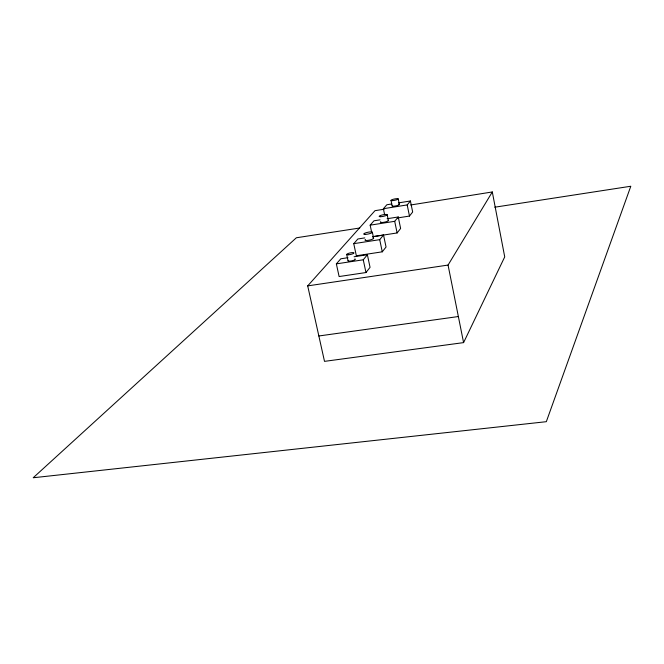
<?xml version="1.0" encoding="UTF-8"?>
<svg xmlns="http://www.w3.org/2000/svg" width="664" height="664" viewBox="0 0 664 664"><rect width="100%" height="100%" fill="white"/><g stroke="black" fill="none" stroke-linecap="round" stroke-linejoin="round"><path stroke-width="1" d="M384.166 209.218L374.986 210.679L307.698 285.885L324.505 361.365L463.588 342.616L504.723 256.893L492.306 191.962L410.692 204.985M463.588 342.616L448.059 265.069L492.306 191.962M397.587 217.941L409.472 216.066L412.668 212.015L410.418 200.984L398.641 202.869M347.953 257.707L340.798 258.794L336.357 263.874L339.113 276.548L365.972 272.539L370.055 267.343L367.383 254.744L354.086 256.769M364.768 237.903L357.863 238.974L353.754 243.671L356.344 255.773L382.265 251.822L386.05 247.016L383.526 234.99L372.67 236.674M372.595 236.749L397.113 232.948L400.624 228.482L398.251 216.979L387.12 218.73M336.357 263.874L363.258 259.798L367.383 254.744M353.754 243.671L379.717 239.662L383.526 234.99M371.583 231.927L370.155 225.171L394.698 221.311L398.251 216.979M384.647 214.771L383.385 208.72L407.198 204.919L410.418 200.984M370.155 225.171L373.965 220.805L380.04 219.85M383.385 208.72L386.855 204.761L391.76 203.972M359.763 228.001L296.351 237.77L33.2 477.756L546.323 421.69L630.8 186.244L494.771 207.201M307.698 285.885L448.059 265.069M318.853 335.976L458.367 316.537M346.691 254.461L348.06 260.811M363.258 259.798L365.972 272.539M379.717 239.662L382.265 251.822M372.355 232.226L373.633 238.276M391.005 200.403L392.15 205.956M394.698 221.311L397.113 232.948M387.178 214.713L388.382 220.498M398.217 198.876L399.363 204.429M407.198 204.919L409.472 216.066M388.183 220.332A4.1 0.805 -11.8 0 1 384.074 222.241A4.1 0.805 -11.8 0 1 380.796 221.701M372.952 237.953A4.416 0.913 -11.9 0 1 372.247 239.289A4.416 0.913 -11.9 0 1 366.677 240.468A4.416 0.913 -11.9 0 1 365.474 239.538M354.792 258.968A3.727 0.813 -12.1 0 1 352.302 260.736A3.727 0.813 -12.1 0 1 348.16 260.578M398.757 204.197A3.685 0.697 -11.7 0 1 398.251 205.209A3.685 0.697 -11.7 0 1 393.611 206.189A3.685 0.697 -11.7 0 1 392.524 205.516M380.489 216.705A4.1 0.797 -11.8 0 0 387.104 214.937A4.1 0.797 -11.8 0 0 381.9 215.045A4.1 0.797 -11.8 0 0 380.489 216.705M365.117 234.409A4.424 0.896 -11.9 0 0 372.263 232.483A4.424 0.896 -11.9 0 0 366.711 232.541A4.424 0.896 -11.9 0 0 365.117 234.409M348.633 254.76A3.727 0.797 -12.1 0 0 353.987 252.918A3.727 0.797 -12.1 0 0 348.409 253.399A3.727 0.797 -12.1 0 0 348.633 254.76M392.225 200.644A3.693 0.681 -11.7 0 0 398.159 199.067A3.693 0.681 -11.7 0 0 393.453 199.217A3.693 0.681 -11.7 0 0 392.225 200.644"/></g></svg>
